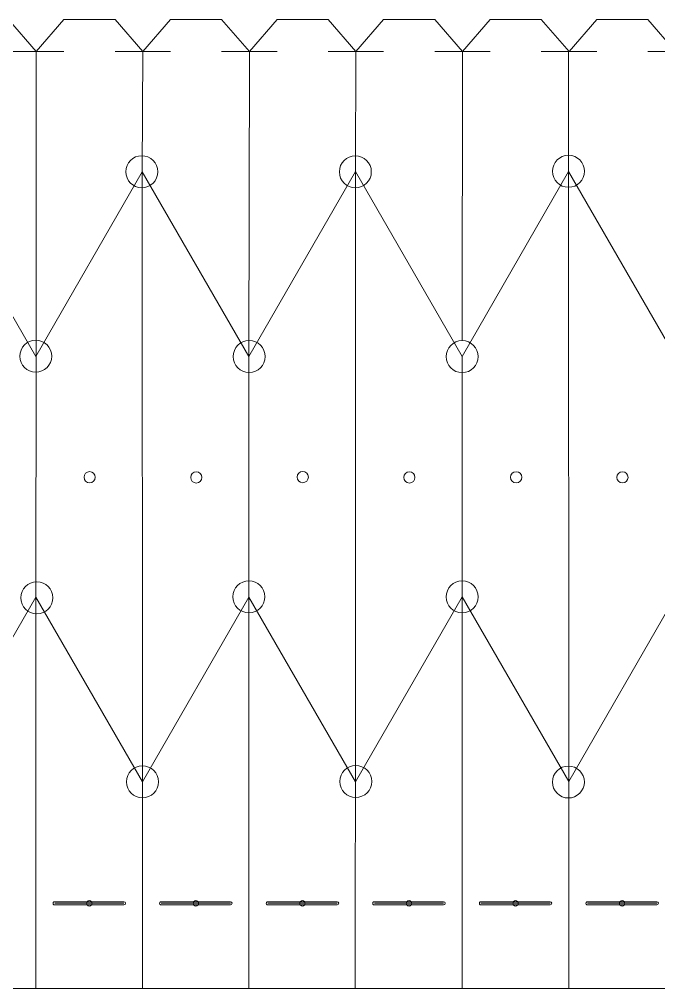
# Model space of a CAD drawing. Header units: inches. Extents: x -11.3 to 7.3, y 1.6 to 5.1.
# Drawn here: x 2.631 to 4.993, y 1.558 to 5.137 of the extents above; entities that cross this region are included whole.
import ezdxf
from ezdxf.lldxf.tags import DXFTag

# ---------------------------------------------------------------- set-up
doc = ezdxf.new("R2010")
doc.units = ezdxf.units.IN
doc.header["$MEASUREMENT"] = 0
doc.layers.add('Layer 1', color=7, linetype='Continuous')
doc.layers.add('SLD-0', color=7, linetype='Continuous')
tags = doc.linetypes.add('New Line204', pattern=[2, 1, -1]).pattern_tags.tags
tags[6:7] = [DXFTag(74, 4), DXFTag(75, 0), DXFTag(340, '0'), DXFTag(46, 1.0), DXFTag(50, 0.0), DXFTag(44, 0.0), DXFTag(45, 0.0)]
tags[4:5] = [DXFTag(74, 4), DXFTag(75, 0), DXFTag(340, '0'), DXFTag(46, 1.0), DXFTag(50, 0.0), DXFTag(44, 0.0), DXFTag(45, 0.0)]
tags = doc.linetypes.add('New Line205', pattern=[2, 1, -1]).pattern_tags.tags
tags[6:7] = [DXFTag(74, 4), DXFTag(75, 0), DXFTag(340, '0'), DXFTag(46, 1.0), DXFTag(50, 0.0), DXFTag(44, 0.0), DXFTag(45, 0.0)]
tags[4:5] = [DXFTag(74, 4), DXFTag(75, 0), DXFTag(340, '0'), DXFTag(46, 1.0), DXFTag(50, 0.0), DXFTag(44, 0.0), DXFTag(45, 0.0)]
tags = doc.linetypes.add('New Line206', pattern=[2, 1, -1]).pattern_tags.tags
tags[6:7] = [DXFTag(74, 4), DXFTag(75, 0), DXFTag(340, '0'), DXFTag(46, 1.0), DXFTag(50, 0.0), DXFTag(44, 0.0), DXFTag(45, 0.0)]
tags[4:5] = [DXFTag(74, 4), DXFTag(75, 0), DXFTag(340, '0'), DXFTag(46, 1.0), DXFTag(50, 0.0), DXFTag(44, 0.0), DXFTag(45, 0.0)]
tags = doc.linetypes.add('New Line207', pattern=[2, 1, -1]).pattern_tags.tags
tags[6:7] = [DXFTag(74, 4), DXFTag(75, 0), DXFTag(340, '0'), DXFTag(46, 1.0), DXFTag(50, 0.0), DXFTag(44, 0.0), DXFTag(45, 0.0)]
tags[4:5] = [DXFTag(74, 4), DXFTag(75, 0), DXFTag(340, '0'), DXFTag(46, 1.0), DXFTag(50, 0.0), DXFTag(44, 0.0), DXFTag(45, 0.0)]
tags = doc.linetypes.add('New Line210', pattern=[2, 1, -1]).pattern_tags.tags
tags[6:7] = [DXFTag(74, 4), DXFTag(75, 0), DXFTag(340, '0'), DXFTag(46, 1.0), DXFTag(50, 0.0), DXFTag(44, 0.0), DXFTag(45, 0.0)]
tags[4:5] = [DXFTag(74, 4), DXFTag(75, 0), DXFTag(340, '0'), DXFTag(46, 1.0), DXFTag(50, 0.0), DXFTag(44, 0.0), DXFTag(45, 0.0)]
tags = doc.linetypes.add('New Line211', pattern=[2, 1, -1]).pattern_tags.tags
tags[6:7] = [DXFTag(74, 4), DXFTag(75, 0), DXFTag(340, '0'), DXFTag(46, 1.0), DXFTag(50, 0.0), DXFTag(44, 0.0), DXFTag(45, 0.0)]
tags[4:5] = [DXFTag(74, 4), DXFTag(75, 0), DXFTag(340, '0'), DXFTag(46, 1.0), DXFTag(50, 0.0), DXFTag(44, 0.0), DXFTag(45, 0.0)]
tags = doc.linetypes.add('New Line212', pattern=[2, 1, -1]).pattern_tags.tags
tags[6:7] = [DXFTag(74, 4), DXFTag(75, 0), DXFTag(340, '0'), DXFTag(46, 1.0), DXFTag(50, 0.0), DXFTag(44, 0.0), DXFTag(45, 0.0)]
tags[4:5] = [DXFTag(74, 4), DXFTag(75, 0), DXFTag(340, '0'), DXFTag(46, 1.0), DXFTag(50, 0.0), DXFTag(44, 0.0), DXFTag(45, 0.0)]
tags = doc.linetypes.add('New Line213', pattern=[2, 1, -1]).pattern_tags.tags
tags[6:7] = [DXFTag(74, 4), DXFTag(75, 0), DXFTag(340, '0'), DXFTag(46, 1.0), DXFTag(50, 0.0), DXFTag(44, 0.0), DXFTag(45, 0.0)]
tags[4:5] = [DXFTag(74, 4), DXFTag(75, 0), DXFTag(340, '0'), DXFTag(46, 1.0), DXFTag(50, 0.0), DXFTag(44, 0.0), DXFTag(45, 0.0)]
tags = doc.linetypes.add('New Line215', pattern=[2, 1, -1]).pattern_tags.tags
tags[6:7] = [DXFTag(74, 4), DXFTag(75, 0), DXFTag(340, '0'), DXFTag(46, 1.0), DXFTag(50, 0.0), DXFTag(44, 0.0), DXFTag(45, 0.0)]
tags[4:5] = [DXFTag(74, 4), DXFTag(75, 0), DXFTag(340, '0'), DXFTag(46, 1.0), DXFTag(50, 0.0), DXFTag(44, 0.0), DXFTag(45, 0.0)]
tags = doc.linetypes.add('New Line218', pattern=[0.8, 0.5, -0.1, 0.1, -0.1]).pattern_tags.tags
tags[10:11] = [DXFTag(74, 4), DXFTag(75, 0), DXFTag(340, '0'), DXFTag(46, 1.0), DXFTag(50, 0.0), DXFTag(44, 0.0), DXFTag(45, 0.0)]
tags[8:9] = [DXFTag(74, 4), DXFTag(75, 0), DXFTag(340, '0'), DXFTag(46, 1.0), DXFTag(50, 0.0), DXFTag(44, 0.0), DXFTag(45, 0.0)]
tags[6:7] = [DXFTag(74, 4), DXFTag(75, 0), DXFTag(340, '0'), DXFTag(46, 1.0), DXFTag(50, 0.0), DXFTag(44, 0.0), DXFTag(45, 0.0)]
tags[4:5] = [DXFTag(74, 4), DXFTag(75, 0), DXFTag(340, '0'), DXFTag(46, 1.0), DXFTag(50, 0.0), DXFTag(44, 0.0), DXFTag(45, 0.0)]
tags = doc.linetypes.add('New Line219', pattern=[0.8, 0.5, -0.1, 0.1, -0.1]).pattern_tags.tags
tags[10:11] = [DXFTag(74, 4), DXFTag(75, 0), DXFTag(340, '0'), DXFTag(46, 1.0), DXFTag(50, 0.0), DXFTag(44, 0.0), DXFTag(45, 0.0)]
tags[8:9] = [DXFTag(74, 4), DXFTag(75, 0), DXFTag(340, '0'), DXFTag(46, 1.0), DXFTag(50, 0.0), DXFTag(44, 0.0), DXFTag(45, 0.0)]
tags[6:7] = [DXFTag(74, 4), DXFTag(75, 0), DXFTag(340, '0'), DXFTag(46, 1.0), DXFTag(50, 0.0), DXFTag(44, 0.0), DXFTag(45, 0.0)]
tags[4:5] = [DXFTag(74, 4), DXFTag(75, 0), DXFTag(340, '0'), DXFTag(46, 1.0), DXFTag(50, 0.0), DXFTag(44, 0.0), DXFTag(45, 0.0)]
tags = doc.linetypes.add('New Line220', pattern=[0.8, 0.5, -0.1, 0.1, -0.1]).pattern_tags.tags
tags[10:11] = [DXFTag(74, 4), DXFTag(75, 0), DXFTag(340, '0'), DXFTag(46, 1.0), DXFTag(50, 0.0), DXFTag(44, 0.0), DXFTag(45, 0.0)]
tags[8:9] = [DXFTag(74, 4), DXFTag(75, 0), DXFTag(340, '0'), DXFTag(46, 1.0), DXFTag(50, 0.0), DXFTag(44, 0.0), DXFTag(45, 0.0)]
tags[6:7] = [DXFTag(74, 4), DXFTag(75, 0), DXFTag(340, '0'), DXFTag(46, 1.0), DXFTag(50, 0.0), DXFTag(44, 0.0), DXFTag(45, 0.0)]
tags[4:5] = [DXFTag(74, 4), DXFTag(75, 0), DXFTag(340, '0'), DXFTag(46, 1.0), DXFTag(50, 0.0), DXFTag(44, 0.0), DXFTag(45, 0.0)]
tags = doc.linetypes.add('New Line222', pattern=[0.8, 0.5, -0.1, 0.1, -0.1]).pattern_tags.tags
tags[10:11] = [DXFTag(74, 4), DXFTag(75, 0), DXFTag(340, '0'), DXFTag(46, 1.0), DXFTag(50, 0.0), DXFTag(44, 0.0), DXFTag(45, 0.0)]
tags[8:9] = [DXFTag(74, 4), DXFTag(75, 0), DXFTag(340, '0'), DXFTag(46, 1.0), DXFTag(50, 0.0), DXFTag(44, 0.0), DXFTag(45, 0.0)]
tags[6:7] = [DXFTag(74, 4), DXFTag(75, 0), DXFTag(340, '0'), DXFTag(46, 1.0), DXFTag(50, 0.0), DXFTag(44, 0.0), DXFTag(45, 0.0)]
tags[4:5] = [DXFTag(74, 4), DXFTag(75, 0), DXFTag(340, '0'), DXFTag(46, 1.0), DXFTag(50, 0.0), DXFTag(44, 0.0), DXFTag(45, 0.0)]
tags = doc.linetypes.add('New Line223', pattern=[0.8, 0.5, -0.1, 0.1, -0.1]).pattern_tags.tags
tags[10:11] = [DXFTag(74, 4), DXFTag(75, 0), DXFTag(340, '0'), DXFTag(46, 1.0), DXFTag(50, 0.0), DXFTag(44, 0.0), DXFTag(45, 0.0)]
tags[8:9] = [DXFTag(74, 4), DXFTag(75, 0), DXFTag(340, '0'), DXFTag(46, 1.0), DXFTag(50, 0.0), DXFTag(44, 0.0), DXFTag(45, 0.0)]
tags[6:7] = [DXFTag(74, 4), DXFTag(75, 0), DXFTag(340, '0'), DXFTag(46, 1.0), DXFTag(50, 0.0), DXFTag(44, 0.0), DXFTag(45, 0.0)]
tags[4:5] = [DXFTag(74, 4), DXFTag(75, 0), DXFTag(340, '0'), DXFTag(46, 1.0), DXFTag(50, 0.0), DXFTag(44, 0.0), DXFTag(45, 0.0)]
tags = doc.linetypes.add('New Line225', pattern=[0.8, 0.5, -0.1, 0.1, -0.1]).pattern_tags.tags
tags[10:11] = [DXFTag(74, 4), DXFTag(75, 0), DXFTag(340, '0'), DXFTag(46, 1.0), DXFTag(50, 0.0), DXFTag(44, 0.0), DXFTag(45, 0.0)]
tags[8:9] = [DXFTag(74, 4), DXFTag(75, 0), DXFTag(340, '0'), DXFTag(46, 1.0), DXFTag(50, 0.0), DXFTag(44, 0.0), DXFTag(45, 0.0)]
tags[6:7] = [DXFTag(74, 4), DXFTag(75, 0), DXFTag(340, '0'), DXFTag(46, 1.0), DXFTag(50, 0.0), DXFTag(44, 0.0), DXFTag(45, 0.0)]
tags[4:5] = [DXFTag(74, 4), DXFTag(75, 0), DXFTag(340, '0'), DXFTag(46, 1.0), DXFTag(50, 0.0), DXFTag(44, 0.0), DXFTag(45, 0.0)]
tags = doc.linetypes.add('New Line233', pattern=[2, 1, -1]).pattern_tags.tags
tags[6:7] = [DXFTag(74, 4), DXFTag(75, 0), DXFTag(340, '0'), DXFTag(46, 1.0), DXFTag(50, 0.0), DXFTag(44, 0.0), DXFTag(45, 0.0)]
tags[4:5] = [DXFTag(74, 4), DXFTag(75, 0), DXFTag(340, '0'), DXFTag(46, 1.0), DXFTag(50, 0.0), DXFTag(44, 0.0), DXFTag(45, 0.0)]
tags = doc.linetypes.add('New Line237', pattern=[2, 1, -1]).pattern_tags.tags
tags[6:7] = [DXFTag(74, 4), DXFTag(75, 0), DXFTag(340, '0'), DXFTag(46, 1.0), DXFTag(50, 0.0), DXFTag(44, 0.0), DXFTag(45, 0.0)]
tags[4:5] = [DXFTag(74, 4), DXFTag(75, 0), DXFTag(340, '0'), DXFTag(46, 1.0), DXFTag(50, 0.0), DXFTag(44, 0.0), DXFTag(45, 0.0)]
tags = doc.linetypes.add('New Line239', pattern=[2, 1, -1]).pattern_tags.tags
tags[6:7] = [DXFTag(74, 4), DXFTag(75, 0), DXFTag(340, '0'), DXFTag(46, 1.0), DXFTag(50, 0.0), DXFTag(44, 0.0), DXFTag(45, 0.0)]
tags[4:5] = [DXFTag(74, 4), DXFTag(75, 0), DXFTag(340, '0'), DXFTag(46, 1.0), DXFTag(50, 0.0), DXFTag(44, 0.0), DXFTag(45, 0.0)]
tags = doc.linetypes.add('New Line240', pattern=[2, 1, -1]).pattern_tags.tags
tags[6:7] = [DXFTag(74, 4), DXFTag(75, 0), DXFTag(340, '0'), DXFTag(46, 1.0), DXFTag(50, 0.0), DXFTag(44, 0.0), DXFTag(45, 0.0)]
tags[4:5] = [DXFTag(74, 4), DXFTag(75, 0), DXFTag(340, '0'), DXFTag(46, 1.0), DXFTag(50, 0.0), DXFTag(44, 0.0), DXFTag(45, 0.0)]
tags = doc.linetypes.add('New Line241', pattern=[2, 1, -1]).pattern_tags.tags
tags[6:7] = [DXFTag(74, 4), DXFTag(75, 0), DXFTag(340, '0'), DXFTag(46, 1.0), DXFTag(50, 0.0), DXFTag(44, 0.0), DXFTag(45, 0.0)]
tags[4:5] = [DXFTag(74, 4), DXFTag(75, 0), DXFTag(340, '0'), DXFTag(46, 1.0), DXFTag(50, 0.0), DXFTag(44, 0.0), DXFTag(45, 0.0)]
tags = doc.linetypes.add('New Line242', pattern=[2, 1, -1]).pattern_tags.tags
tags[6:7] = [DXFTag(74, 4), DXFTag(75, 0), DXFTag(340, '0'), DXFTag(46, 1.0), DXFTag(50, 0.0), DXFTag(44, 0.0), DXFTag(45, 0.0)]
tags[4:5] = [DXFTag(74, 4), DXFTag(75, 0), DXFTag(340, '0'), DXFTag(46, 1.0), DXFTag(50, 0.0), DXFTag(44, 0.0), DXFTag(45, 0.0)]
tags = doc.linetypes.add('New Line243', pattern=[2, 1, -1]).pattern_tags.tags
tags[6:7] = [DXFTag(74, 4), DXFTag(75, 0), DXFTag(340, '0'), DXFTag(46, 1.0), DXFTag(50, 0.0), DXFTag(44, 0.0), DXFTag(45, 0.0)]
tags[4:5] = [DXFTag(74, 4), DXFTag(75, 0), DXFTag(340, '0'), DXFTag(46, 1.0), DXFTag(50, 0.0), DXFTag(44, 0.0), DXFTag(45, 0.0)]
tags = doc.linetypes.add('New Line244', pattern=[2, 1, -1]).pattern_tags.tags
tags[6:7] = [DXFTag(74, 4), DXFTag(75, 0), DXFTag(340, '0'), DXFTag(46, 1.0), DXFTag(50, 0.0), DXFTag(44, 0.0), DXFTag(45, 0.0)]
tags[4:5] = [DXFTag(74, 4), DXFTag(75, 0), DXFTag(340, '0'), DXFTag(46, 1.0), DXFTag(50, 0.0), DXFTag(44, 0.0), DXFTag(45, 0.0)]
tags = doc.linetypes.add('New Line247', pattern=[2, 1, -1]).pattern_tags.tags
tags[6:7] = [DXFTag(74, 4), DXFTag(75, 0), DXFTag(340, '0'), DXFTag(46, 1.0), DXFTag(50, 0.0), DXFTag(44, 0.0), DXFTag(45, 0.0)]
tags[4:5] = [DXFTag(74, 4), DXFTag(75, 0), DXFTag(340, '0'), DXFTag(46, 1.0), DXFTag(50, 0.0), DXFTag(44, 0.0), DXFTag(45, 0.0)]
tags = doc.linetypes.add('New Line253', pattern=[2, 1, -1]).pattern_tags.tags
tags[6:7] = [DXFTag(74, 4), DXFTag(75, 0), DXFTag(340, '0'), DXFTag(46, 1.0), DXFTag(50, 0.0), DXFTag(44, 0.0), DXFTag(45, 0.0)]
tags[4:5] = [DXFTag(74, 4), DXFTag(75, 0), DXFTag(340, '0'), DXFTag(46, 1.0), DXFTag(50, 0.0), DXFTag(44, 0.0), DXFTag(45, 0.0)]
tags = doc.linetypes.add('New Line254', pattern=[2, 1, -1]).pattern_tags.tags
tags[6:7] = [DXFTag(74, 4), DXFTag(75, 0), DXFTag(340, '0'), DXFTag(46, 1.0), DXFTag(50, 0.0), DXFTag(44, 0.0), DXFTag(45, 0.0)]
tags[4:5] = [DXFTag(74, 4), DXFTag(75, 0), DXFTag(340, '0'), DXFTag(46, 1.0), DXFTag(50, 0.0), DXFTag(44, 0.0), DXFTag(45, 0.0)]
tags = doc.linetypes.add('New Line255', pattern=[2, 1, -1]).pattern_tags.tags
tags[6:7] = [DXFTag(74, 4), DXFTag(75, 0), DXFTag(340, '0'), DXFTag(46, 1.0), DXFTag(50, 0.0), DXFTag(44, 0.0), DXFTag(45, 0.0)]
tags[4:5] = [DXFTag(74, 4), DXFTag(75, 0), DXFTag(340, '0'), DXFTag(46, 1.0), DXFTag(50, 0.0), DXFTag(44, 0.0), DXFTag(45, 0.0)]
tags = doc.linetypes.add('New Line256', pattern=[2, 1, -1]).pattern_tags.tags
tags[6:7] = [DXFTag(74, 4), DXFTag(75, 0), DXFTag(340, '0'), DXFTag(46, 1.0), DXFTag(50, 0.0), DXFTag(44, 0.0), DXFTag(45, 0.0)]
tags[4:5] = [DXFTag(74, 4), DXFTag(75, 0), DXFTag(340, '0'), DXFTag(46, 1.0), DXFTag(50, 0.0), DXFTag(44, 0.0), DXFTag(45, 0.0)]
tags = doc.linetypes.add('New Line257', pattern=[2, 1, -1]).pattern_tags.tags
tags[6:7] = [DXFTag(74, 4), DXFTag(75, 0), DXFTag(340, '0'), DXFTag(46, 1.0), DXFTag(50, 0.0), DXFTag(44, 0.0), DXFTag(45, 0.0)]
tags[4:5] = [DXFTag(74, 4), DXFTag(75, 0), DXFTag(340, '0'), DXFTag(46, 1.0), DXFTag(50, 0.0), DXFTag(44, 0.0), DXFTag(45, 0.0)]
tags = doc.linetypes.add('New Line258', pattern=[2, 1, -1]).pattern_tags.tags
tags[6:7] = [DXFTag(74, 4), DXFTag(75, 0), DXFTag(340, '0'), DXFTag(46, 1.0), DXFTag(50, 0.0), DXFTag(44, 0.0), DXFTag(45, 0.0)]
tags[4:5] = [DXFTag(74, 4), DXFTag(75, 0), DXFTag(340, '0'), DXFTag(46, 1.0), DXFTag(50, 0.0), DXFTag(44, 0.0), DXFTag(45, 0.0)]
tags = doc.linetypes.add('New Line264', pattern=[2, 1, -1]).pattern_tags.tags
tags[6:7] = [DXFTag(74, 4), DXFTag(75, 0), DXFTag(340, '0'), DXFTag(46, 1.0), DXFTag(50, 0.0), DXFTag(44, 0.0), DXFTag(45, 0.0)]
tags[4:5] = [DXFTag(74, 4), DXFTag(75, 0), DXFTag(340, '0'), DXFTag(46, 1.0), DXFTag(50, 0.0), DXFTag(44, 0.0), DXFTag(45, 0.0)]
tags = doc.linetypes.add('New Line265', pattern=[2, 1, -1]).pattern_tags.tags
tags[6:7] = [DXFTag(74, 4), DXFTag(75, 0), DXFTag(340, '0'), DXFTag(46, 1.0), DXFTag(50, 0.0), DXFTag(44, 0.0), DXFTag(45, 0.0)]
tags[4:5] = [DXFTag(74, 4), DXFTag(75, 0), DXFTag(340, '0'), DXFTag(46, 1.0), DXFTag(50, 0.0), DXFTag(44, 0.0), DXFTag(45, 0.0)]
tags = doc.linetypes.add('New Line266', pattern=[2, 1, -1]).pattern_tags.tags
tags[6:7] = [DXFTag(74, 4), DXFTag(75, 0), DXFTag(340, '0'), DXFTag(46, 1.0), DXFTag(50, 0.0), DXFTag(44, 0.0), DXFTag(45, 0.0)]
tags[4:5] = [DXFTag(74, 4), DXFTag(75, 0), DXFTag(340, '0'), DXFTag(46, 1.0), DXFTag(50, 0.0), DXFTag(44, 0.0), DXFTag(45, 0.0)]
tags = doc.linetypes.add('New Line267', pattern=[2, 1, -1]).pattern_tags.tags
tags[6:7] = [DXFTag(74, 4), DXFTag(75, 0), DXFTag(340, '0'), DXFTag(46, 1.0), DXFTag(50, 0.0), DXFTag(44, 0.0), DXFTag(45, 0.0)]
tags[4:5] = [DXFTag(74, 4), DXFTag(75, 0), DXFTag(340, '0'), DXFTag(46, 1.0), DXFTag(50, 0.0), DXFTag(44, 0.0), DXFTag(45, 0.0)]
tags = doc.linetypes.add('New Line268', pattern=[2, 1, -1]).pattern_tags.tags
tags[6:7] = [DXFTag(74, 4), DXFTag(75, 0), DXFTag(340, '0'), DXFTag(46, 1.0), DXFTag(50, 0.0), DXFTag(44, 0.0), DXFTag(45, 0.0)]
tags[4:5] = [DXFTag(74, 4), DXFTag(75, 0), DXFTag(340, '0'), DXFTag(46, 1.0), DXFTag(50, 0.0), DXFTag(44, 0.0), DXFTag(45, 0.0)]
tags = doc.linetypes.add('New Line269', pattern=[2, 1, -1]).pattern_tags.tags
tags[6:7] = [DXFTag(74, 4), DXFTag(75, 0), DXFTag(340, '0'), DXFTag(46, 1.0), DXFTag(50, 0.0), DXFTag(44, 0.0), DXFTag(45, 0.0)]
tags[4:5] = [DXFTag(74, 4), DXFTag(75, 0), DXFTag(340, '0'), DXFTag(46, 1.0), DXFTag(50, 0.0), DXFTag(44, 0.0), DXFTag(45, 0.0)]
tags = doc.linetypes.add('New Line270', pattern=[2, 1, -1]).pattern_tags.tags
tags[6:7] = [DXFTag(74, 4), DXFTag(75, 0), DXFTag(340, '0'), DXFTag(46, 1.0), DXFTag(50, 0.0), DXFTag(44, 0.0), DXFTag(45, 0.0)]
tags[4:5] = [DXFTag(74, 4), DXFTag(75, 0), DXFTag(340, '0'), DXFTag(46, 1.0), DXFTag(50, 0.0), DXFTag(44, 0.0), DXFTag(45, 0.0)]
tags = doc.linetypes.add('New Line271', pattern=[2, 1, -1]).pattern_tags.tags
tags[6:7] = [DXFTag(74, 4), DXFTag(75, 0), DXFTag(340, '0'), DXFTag(46, 1.0), DXFTag(50, 0.0), DXFTag(44, 0.0), DXFTag(45, 0.0)]
tags[4:5] = [DXFTag(74, 4), DXFTag(75, 0), DXFTag(340, '0'), DXFTag(46, 1.0), DXFTag(50, 0.0), DXFTag(44, 0.0), DXFTag(45, 0.0)]
tags = doc.linetypes.add('New Line272', pattern=[2, 1, -1]).pattern_tags.tags
tags[6:7] = [DXFTag(74, 4), DXFTag(75, 0), DXFTag(340, '0'), DXFTag(46, 1.0), DXFTag(50, 0.0), DXFTag(44, 0.0), DXFTag(45, 0.0)]
tags[4:5] = [DXFTag(74, 4), DXFTag(75, 0), DXFTag(340, '0'), DXFTag(46, 1.0), DXFTag(50, 0.0), DXFTag(44, 0.0), DXFTag(45, 0.0)]
tags = doc.linetypes.add('New Line274', pattern=[2, 1, -1]).pattern_tags.tags
tags[6:7] = [DXFTag(74, 4), DXFTag(75, 0), DXFTag(340, '0'), DXFTag(46, 1.0), DXFTag(50, 0.0), DXFTag(44, 0.0), DXFTag(45, 0.0)]
tags[4:5] = [DXFTag(74, 4), DXFTag(75, 0), DXFTag(340, '0'), DXFTag(46, 1.0), DXFTag(50, 0.0), DXFTag(44, 0.0), DXFTag(45, 0.0)]
tags = doc.linetypes.add('New Line76', pattern=[2, 1, -1]).pattern_tags.tags
tags[6:7] = [DXFTag(74, 4), DXFTag(75, 0), DXFTag(340, '0'), DXFTag(46, 1.0), DXFTag(50, 0.0), DXFTag(44, 0.0), DXFTag(45, 0.0)]
tags[4:5] = [DXFTag(74, 4), DXFTag(75, 0), DXFTag(340, '0'), DXFTag(46, 1.0), DXFTag(50, 0.0), DXFTag(44, 0.0), DXFTag(45, 0.0)]
tags = doc.linetypes.add('New Line9', pattern=[2, 1, -1]).pattern_tags.tags
tags[6:7] = [DXFTag(74, 4), DXFTag(75, 0), DXFTag(340, '0'), DXFTag(46, 1.0), DXFTag(50, 0.0), DXFTag(44, 0.0), DXFTag(45, 0.0)]
tags[4:5] = [DXFTag(74, 4), DXFTag(75, 0), DXFTag(340, '0'), DXFTag(46, 1.0), DXFTag(50, 0.0), DXFTag(44, 0.0), DXFTag(45, 0.0)]

msp = doc.modelspace()

# ---------------------------------------------------------------- linework, layer by layer
at = {"layer": 'Layer 1', "color": 5, "linetype": 'New Line9', "lineweight": 9}
msp.add_open_spline([(4.2673, 3.9506), (4.2673, 3.9506), (4.2683, 5.0188), (4.2683, 5.0188)], degree=3, dxfattribs=at)
at = {"layer": 'SLD-0', "color": 179, "lineweight": 9}
for points in [[(2.5911, 5.1369), (2.5911, 5.1369), (2.6935, 5.0188), (2.6935, 5.0188)], [(2.7958, 5.1369), (2.7958, 5.1369), (2.6935, 5.0188), (2.6935, 5.0188)], [(2.7958, 5.1369), (2.7958, 5.1369), (2.9848, 5.1369), (2.9848, 5.1369)], [(2.9848, 5.1369), (2.9848, 5.1369), (3.0872, 5.0188), (3.0872, 5.0188)], [(3.1895, 5.1369), (3.1895, 5.1369), (3.0872, 5.0188), (3.0872, 5.0188)], [(3.1895, 5.1369), (3.1895, 5.1369), (3.3785, 5.1369), (3.3785, 5.1369)], [(3.3785, 5.1369), (3.3785, 5.1369), (3.4809, 5.0188), (3.4809, 5.0188)], [(3.5832, 5.1369), (3.5832, 5.1369), (3.4809, 5.0188), (3.4809, 5.0188)], [(3.5832, 5.1369), (3.5832, 5.1369), (3.7722, 5.1369), (3.7722, 5.1369)], [(3.7722, 5.1369), (3.7722, 5.1369), (3.8746, 5.0188), (3.8746, 5.0188)], [(3.9769, 5.1369), (3.9769, 5.1369), (3.8746, 5.0188), (3.8746, 5.0188)], [(3.9769, 5.1369), (3.9769, 5.1369), (4.1659, 5.1369), (4.1659, 5.1369)], [(4.1659, 5.1369), (4.1659, 5.1369), (4.2683, 5.0188), (4.2683, 5.0188)], [(4.3706, 5.1369), (4.3706, 5.1369), (4.2683, 5.0188), (4.2683, 5.0188)], [(4.3706, 5.1369), (4.3706, 5.1369), (4.5596, 5.1369), (4.5596, 5.1369)], [(4.5596, 5.1369), (4.5596, 5.1369), (4.662, 5.0188), (4.662, 5.0188)], [(4.7643, 5.1369), (4.7643, 5.1369), (4.662, 5.0188), (4.662, 5.0188)], [(4.7643, 5.1369), (4.7643, 5.1369), (4.9533, 5.1369), (4.9533, 5.1369)], [(4.9533, 5.1369), (4.9533, 5.1369), (5.0557, 5.0188), (5.0557, 5.0188)], [(2.5911, 5.0188), (2.5911, 5.0188), (2.6935, 5.0188), (2.6935, 5.0188)], [(2.6935, 5.0188), (2.6935, 5.0188), (2.7958, 5.0188), (2.7958, 5.0188)], [(2.9848, 5.0188), (2.9848, 5.0188), (3.0872, 5.0188), (3.0872, 5.0188)], [(3.0872, 5.0188), (3.0872, 5.0188), (3.1895, 5.0188), (3.1895, 5.0188)], [(3.3785, 5.0188), (3.3785, 5.0188), (3.4809, 5.0188), (3.4809, 5.0188)], [(3.4809, 5.0188), (3.4809, 5.0188), (3.5832, 5.0188), (3.5832, 5.0188)], [(3.7722, 5.0188), (3.7722, 5.0188), (3.8746, 5.0188), (3.8746, 5.0188)], [(3.8746, 5.0188), (3.8746, 5.0188), (3.9769, 5.0188), (3.9769, 5.0188)], [(4.1659, 5.0188), (4.1659, 5.0188), (4.2683, 5.0188), (4.2683, 5.0188)], [(4.2683, 5.0188), (4.2683, 5.0188), (4.3706, 5.0188), (4.3706, 5.0188)], [(4.5596, 5.0188), (4.5596, 5.0188), (4.662, 5.0188), (4.662, 5.0188)], [(4.662, 5.0188), (4.662, 5.0188), (4.7643, 5.0188), (4.7643, 5.0188)], [(4.9533, 5.0188), (4.9533, 5.0188), (5.0557, 5.0188), (5.0557, 5.0188)], [(3.0177, 1.879), (3.0177, 1.879), (2.7618, 1.879), (2.7618, 1.879)], [(3.0177, 1.8672), (3.0177, 1.8672), (2.7618, 1.8672), (2.7618, 1.8672)], [(3.4113, 1.8789), (3.4113, 1.8789), (3.1554, 1.8789), (3.1554, 1.8789)], [(3.4113, 1.8671), (3.4113, 1.8671), (3.1554, 1.8671), (3.1554, 1.8671)], [(3.8051, 1.879), (3.8051, 1.879), (3.5492, 1.879), (3.5492, 1.879)], [(3.8051, 1.8672), (3.8051, 1.8672), (3.5492, 1.8672), (3.5492, 1.8672)], [(4.1988, 1.879), (4.1988, 1.879), (3.9429, 1.879), (3.9429, 1.879)], [(4.1988, 1.8672), (4.1988, 1.8672), (3.9429, 1.8672), (3.9429, 1.8672)], [(4.5925, 1.879), (4.5925, 1.879), (4.3366, 1.879), (4.3366, 1.879)], [(4.5925, 1.8672), (4.5925, 1.8672), (4.3366, 1.8672), (4.3366, 1.8672)], [(4.9862, 1.879), (4.9862, 1.879), (4.7303, 1.879), (4.7303, 1.879)], [(4.9862, 1.8672), (4.9862, 1.8672), (4.7303, 1.8672), (4.7303, 1.8672)]]:
    msp.add_open_spline(points, degree=3, dxfattribs=at)
at = {"layer": 'SLD-0', "color": 5, "linetype": 'New Line233', "lineweight": 9}
msp.add_open_spline([(2.6918, 1.873), (2.6918, 1.873), (2.6935, 5.0188), (2.6935, 5.0188)], degree=3, dxfattribs=at)
at = {"layer": 'SLD-0', "color": 5, "linetype": 'New Line207', "lineweight": 9}
msp.add_open_spline([(3.0855, 4.5745), (3.0855, 4.5745), (3.0872, 5.0188), (3.0872, 5.0188)], degree=3, dxfattribs=at)
at = {"layer": 'SLD-0', "color": 5, "linetype": 'New Line204', "lineweight": 9}
msp.add_open_spline([(3.4792, 3.8926), (3.4792, 3.8926), (3.4809, 5.0188), (3.4809, 5.0188)], degree=3, dxfattribs=at)
at = {"layer": 'SLD-0', "color": 5, "linetype": 'New Line268', "lineweight": 9}
msp.add_open_spline([(3.8732, 4.5729), (3.8732, 4.5729), (3.8746, 5.0188), (3.8746, 5.0188)], degree=3, dxfattribs=at)
at = {"layer": 'SLD-0', "color": 5, "linetype": 'New Line274', "lineweight": 9}
msp.add_open_spline([(4.6606, 4.5729), (4.6606, 4.5729), (4.6606, 5.0188), (4.6606, 5.0188)], degree=3, dxfattribs=at)
at = {"layer": 'SLD-0', "lineweight": 9}
for points in [[(3.1424, 4.5743), (3.1424, 4.6069), (3.116, 4.6334), (3.0834, 4.6334), (3.0834, 4.6334), (3.0507, 4.6334), (3.0243, 4.6069), (3.0243, 4.5743), (3.0243, 4.5743), (3.0243, 4.5417), (3.0507, 4.5153), (3.0834, 4.5153), (3.0834, 4.5153), (3.116, 4.5153), (3.1424, 4.5417), (3.1424, 4.5743)], [(3.9316, 4.5739), (3.9316, 4.6065), (3.9052, 4.633), (3.8726, 4.633), (3.8726, 4.633), (3.8399, 4.633), (3.8135, 4.6065), (3.8135, 4.5739), (3.8135, 4.5739), (3.8135, 4.5413), (3.8399, 4.5149), (3.8726, 4.5149), (3.8726, 4.5149), (3.9052, 4.5149), (3.9316, 4.5413), (3.9316, 4.5739)], [(4.7192, 4.5759), (4.7192, 4.6086), (4.6927, 4.635), (4.6601, 4.635), (4.6601, 4.635), (4.6275, 4.635), (4.601, 4.6086), (4.601, 4.5759), (4.601, 4.5759), (4.601, 4.5433), (4.6275, 4.5169), (4.6601, 4.5169), (4.6601, 4.5169), (4.6927, 4.5169), (4.7192, 4.5433), (4.7192, 4.5759)], [(2.7507, 3.893), (2.7507, 3.9256), (2.7242, 3.9521), (2.6916, 3.9521), (2.6916, 3.9521), (2.659, 3.9521), (2.6326, 3.9256), (2.6326, 3.893), (2.6326, 3.893), (2.6326, 3.8604), (2.659, 3.834), (2.6916, 3.834), (2.6916, 3.834), (2.7242, 3.834), (2.7507, 3.8604), (2.7507, 3.893)], [(3.5393, 3.8917), (3.5393, 3.9244), (3.5129, 3.9508), (3.4803, 3.9508), (3.4803, 3.9508), (3.4477, 3.9508), (3.4212, 3.9244), (3.4212, 3.8917), (3.4212, 3.8917), (3.4212, 3.8591), (3.4477, 3.8327), (3.4803, 3.8327), (3.4803, 3.8327), (3.5129, 3.8327), (3.5393, 3.8591), (3.5393, 3.8917)], [(4.3264, 3.8916), (4.3264, 3.9242), (4.2999, 3.9506), (4.2673, 3.9506), (4.2673, 3.9506), (4.2347, 3.9506), (4.2083, 3.9242), (4.2083, 3.8916), (4.2083, 3.8916), (4.2083, 3.8589), (4.2347, 3.8325), (4.2673, 3.8325), (4.2673, 3.8325), (4.2999, 3.8325), (4.3264, 3.8589), (4.3264, 3.8916)], [(2.9116, 3.4464), (2.9116, 3.4578), (2.9023, 3.4671), (2.8908, 3.4671), (2.8908, 3.4671), (2.8793, 3.4671), (2.87, 3.4578), (2.87, 3.4464), (2.87, 3.4464), (2.87, 3.4349), (2.8793, 3.4256), (2.8908, 3.4256), (2.8908, 3.4256), (2.9023, 3.4256), (2.9116, 3.4349), (2.9116, 3.4464)], [(3.3057, 3.4457), (3.3057, 3.4572), (3.2964, 3.4665), (3.2849, 3.4665), (3.2849, 3.4665), (3.2734, 3.4665), (3.2641, 3.4572), (3.2641, 3.4457), (3.2641, 3.4457), (3.2641, 3.4342), (3.2734, 3.4249), (3.2849, 3.4249), (3.2849, 3.4249), (3.2964, 3.4249), (3.3057, 3.4342), (3.3057, 3.4457)], [(3.6991, 3.4466), (3.6991, 3.4581), (3.6898, 3.4674), (3.6783, 3.4674), (3.6783, 3.4674), (3.6669, 3.4674), (3.6576, 3.4581), (3.6576, 3.4466), (3.6576, 3.4466), (3.6576, 3.4352), (3.6669, 3.4259), (3.6783, 3.4259), (3.6783, 3.4259), (3.6898, 3.4259), (3.6991, 3.4352), (3.6991, 3.4466)], [(4.0929, 3.4455), (4.0929, 3.457), (4.0836, 3.4663), (4.0721, 3.4663), (4.0721, 3.4663), (4.0606, 3.4663), (4.0513, 3.457), (4.0513, 3.4455), (4.0513, 3.4455), (4.0513, 3.434), (4.0606, 3.4247), (4.0721, 3.4247), (4.0721, 3.4247), (4.0836, 3.4247), (4.0929, 3.434), (4.0929, 3.4455)], [(4.4875, 3.446), (4.4875, 3.4575), (4.4782, 3.4668), (4.4667, 3.4668), (4.4667, 3.4668), (4.4552, 3.4668), (4.4459, 3.4575), (4.4459, 3.446), (4.4459, 3.446), (4.4459, 3.4346), (4.4552, 3.4253), (4.4667, 3.4253), (4.4667, 3.4253), (4.4782, 3.4253), (4.4875, 3.4346), (4.4875, 3.446)], [(4.8803, 3.4459), (4.8803, 3.4574), (4.871, 3.4667), (4.8595, 3.4667), (4.8595, 3.4667), (4.8481, 3.4667), (4.8388, 3.4574), (4.8388, 3.4459), (4.8388, 3.4459), (4.8388, 3.4344), (4.8481, 3.4251), (4.8595, 3.4251), (4.8595, 3.4251), (4.871, 3.4251), (4.8803, 3.4344), (4.8803, 3.4459)], [(2.7546, 3.0012), (2.7546, 3.0338), (2.7282, 3.0602), (2.6956, 3.0602), (2.6956, 3.0602), (2.6629, 3.0602), (2.6365, 3.0338), (2.6365, 3.0012), (2.6365, 3.0012), (2.6365, 2.9686), (2.6629, 2.9421), (2.6956, 2.9421), (2.6956, 2.9421), (2.7282, 2.9421), (2.7546, 2.9686), (2.7546, 3.0012)], [(3.5383, 3.0049), (3.5383, 3.0375), (3.5119, 3.0639), (3.4793, 3.0639), (3.4793, 3.0639), (3.4467, 3.0639), (3.4202, 3.0375), (3.4202, 3.0049), (3.4202, 3.0049), (3.4202, 2.9723), (3.4467, 2.9458), (3.4793, 2.9458), (3.4793, 2.9458), (3.5119, 2.9458), (3.5383, 2.9723), (3.5383, 3.0049)], [(4.3261, 3.0044), (4.3261, 3.037), (4.2997, 3.0634), (4.2671, 3.0634), (4.2671, 3.0634), (4.2344, 3.0634), (4.208, 3.037), (4.208, 3.0044), (4.208, 3.0044), (4.208, 2.9717), (4.2344, 2.9453), (4.2671, 2.9453), (4.2671, 2.9453), (4.2997, 2.9453), (4.3261, 2.9717), (4.3261, 3.0044)], [(3.1449, 2.3217), (3.1449, 2.3543), (3.1185, 2.3807), (3.0859, 2.3807), (3.0859, 2.3807), (3.0532, 2.3807), (3.0268, 2.3543), (3.0268, 2.3217), (3.0268, 2.3217), (3.0268, 2.2891), (3.0532, 2.2626), (3.0859, 2.2626), (3.0859, 2.2626), (3.1185, 2.2626), (3.1449, 2.2891), (3.1449, 2.3217)], [(3.9331, 2.3227), (3.9331, 2.3553), (3.9067, 2.3817), (3.8741, 2.3817), (3.8741, 2.3817), (3.8415, 2.3817), (3.815, 2.3553), (3.815, 2.3227), (3.815, 2.3227), (3.815, 2.29), (3.8415, 2.2636), (3.8741, 2.2636), (3.8741, 2.2636), (3.9067, 2.2636), (3.9331, 2.29), (3.9331, 2.3227)], [(4.7187, 2.3209), (4.7187, 2.3536), (4.6923, 2.38), (4.6597, 2.38), (4.6597, 2.38), (4.627, 2.38), (4.6006, 2.3536), (4.6006, 2.3209), (4.6006, 2.3209), (4.6006, 2.2883), (4.627, 2.2619), (4.6597, 2.2619), (4.6597, 2.2619), (4.6923, 2.2619), (4.7187, 2.2883), (4.7187, 2.3209)], [(2.8997, 1.8731), (2.8997, 1.8786), (2.8952, 1.8831), (2.8897, 1.8831), (2.8897, 1.8831), (2.8842, 1.8831), (2.8797, 1.8786), (2.8797, 1.8731), (2.8797, 1.8731), (2.8797, 1.8675), (2.8842, 1.8631), (2.8897, 1.8631), (2.8897, 1.8631), (2.8952, 1.8631), (2.8997, 1.8675), (2.8997, 1.8731)], [(3.2934, 1.873), (3.2934, 1.8785), (3.2889, 1.883), (3.2834, 1.883), (3.2834, 1.883), (3.2779, 1.883), (3.2734, 1.8785), (3.2734, 1.873), (3.2734, 1.873), (3.2734, 1.8675), (3.2779, 1.863), (3.2834, 1.863), (3.2834, 1.863), (3.2889, 1.863), (3.2934, 1.8675), (3.2934, 1.873)], [(3.6871, 1.8731), (3.6871, 1.8786), (3.6827, 1.8831), (3.6771, 1.8831), (3.6771, 1.8831), (3.6716, 1.8831), (3.6671, 1.8786), (3.6671, 1.8731), (3.6671, 1.8731), (3.6671, 1.8675), (3.6716, 1.8631), (3.6771, 1.8631), (3.6771, 1.8631), (3.6827, 1.8631), (3.6871, 1.8675), (3.6871, 1.8731)], [(4.0808, 1.8731), (4.0808, 1.8786), (4.0763, 1.8831), (4.0708, 1.8831), (4.0708, 1.8831), (4.0653, 1.8831), (4.0608, 1.8786), (4.0608, 1.8731), (4.0608, 1.8731), (4.0608, 1.8676), (4.0653, 1.8631), (4.0708, 1.8631), (4.0708, 1.8631), (4.0763, 1.8631), (4.0808, 1.8676), (4.0808, 1.8731)], [(4.4745, 1.8731), (4.4745, 1.8786), (4.47, 1.8831), (4.4645, 1.8831), (4.4645, 1.8831), (4.459, 1.8831), (4.4545, 1.8786), (4.4545, 1.8731), (4.4545, 1.8731), (4.4545, 1.8675), (4.459, 1.8631), (4.4645, 1.8631), (4.4645, 1.8631), (4.47, 1.8631), (4.4745, 1.8675), (4.4745, 1.8731)], [(4.8682, 1.8731), (4.8682, 1.8786), (4.8637, 1.8831), (4.8582, 1.8831), (4.8582, 1.8831), (4.8527, 1.8831), (4.8482, 1.8786), (4.8482, 1.8731), (4.8482, 1.8731), (4.8482, 1.8675), (4.8527, 1.8631), (4.8582, 1.8631), (4.8582, 1.8631), (4.8637, 1.8631), (4.8682, 1.8675), (4.8682, 1.8731)]]:
    msp.add_open_spline(points, degree=3, knots=[0, 0, 0, 0, 0.2, 0.2, 0.2, 0.2, 0.4, 0.4, 0.4, 0.4, 0.6, 0.6, 0.6, 0.6, 1, 1, 1, 1], dxfattribs=at)
at = {"layer": 'SLD-0', "color": 5, "linetype": 'New Line211', "lineweight": 9}
msp.add_open_spline([(2.2981, 4.5745), (2.2981, 4.5745), (2.6918, 3.8926), (2.6918, 3.8926)], degree=3, dxfattribs=at)
at = {"layer": 'SLD-0', "color": 5, "linetype": 'New Line212', "lineweight": 9}
msp.add_open_spline([(2.6918, 3.8926), (2.6918, 3.8926), (3.0855, 4.5745), (3.0855, 4.5745)], degree=3, dxfattribs=at)
at = {"layer": 'SLD-0', "color": 5, "linetype": 'New Line206', "lineweight": 9}
msp.add_open_spline([(3.0859, 2.3217), (3.0859, 2.3217), (3.0855, 4.5745), (3.0855, 4.5745)], degree=3, dxfattribs=at)
at = {"layer": 'SLD-0', "color": 5, "linetype": 'New Line213', "lineweight": 9}
msp.add_open_spline([(3.0855, 4.5745), (3.0855, 4.5745), (3.4792, 3.8926), (3.4792, 3.8926)], degree=3, dxfattribs=at)
at = {"layer": 'SLD-0', "color": 5, "linetype": 'New Line237', "lineweight": 9}
msp.add_open_spline([(3.4792, 3.8926), (3.4792, 3.8926), (3.873, 4.5747), (3.873, 4.5747)], degree=3, dxfattribs=at)
at = {"layer": 'SLD-0', "color": 5, "linetype": 'New Line76', "lineweight": 9}
msp.add_open_spline([(3.873, 4.5747), (3.873, 4.5747), (4.2668, 3.8927), (4.2668, 3.8927)], degree=3, dxfattribs=at)
at = {"layer": 'SLD-0', "color": 5, "linetype": 'New Line267', "lineweight": 9}
msp.add_open_spline([(3.8733, 2.322), (3.8733, 2.322), (3.873, 4.5747), (3.873, 4.5747)], degree=3, dxfattribs=at)
at = {"layer": 'SLD-0', "color": 5, "linetype": 'New Line210', "lineweight": 9}
msp.add_open_spline([(4.2668, 3.8927), (4.2668, 3.8927), (4.6605, 4.5747), (4.6605, 4.5747)], degree=3, dxfattribs=at)
at = {"layer": 'SLD-0', "color": 5, "linetype": 'New Line215', "lineweight": 9}
msp.add_open_spline([(4.6605, 4.5747), (4.6605, 4.5747), (5.0542, 3.8928), (5.0542, 3.8928)], degree=3, dxfattribs=at)
at = {"layer": 'SLD-0', "color": 5, "linetype": 'New Line272', "lineweight": 9}
msp.add_open_spline([(4.6607, 2.3224), (4.6607, 2.3224), (4.6605, 4.5747), (4.6605, 4.5747)], degree=3, dxfattribs=at)
at = {"layer": 'SLD-0', "color": 5, "linetype": 'New Line265', "lineweight": 9}
msp.add_open_spline([(3.4792, 3.0038), (3.4792, 3.0038), (3.4792, 3.8926), (3.4792, 3.8926)], degree=3, dxfattribs=at)
at = {"layer": 'SLD-0', "color": 5, "linetype": 'New Line270', "lineweight": 9}
msp.add_open_spline([(4.2666, 3.0041), (4.2666, 3.0041), (4.2668, 3.8927), (4.2668, 3.8927)], degree=3, dxfattribs=at)
at = {"layer": 'SLD-0', "color": 5, "linetype": 'New Line239', "lineweight": 9}
msp.add_open_spline([(2.2985, 2.3213), (2.2985, 2.3213), (2.6918, 3.0034), (2.6918, 3.0034)], degree=3, dxfattribs=at)
at = {"layer": 'SLD-0', "color": 5, "linetype": 'New Line240', "lineweight": 9}
msp.add_open_spline([(2.6918, 3.0034), (2.6918, 3.0034), (3.0859, 2.3217), (3.0859, 2.3217)], degree=3, dxfattribs=at)
at = {"layer": 'SLD-0', "color": 5, "linetype": 'New Line241', "lineweight": 9}
msp.add_open_spline([(3.0859, 2.3217), (3.0859, 2.3217), (3.4792, 3.0038), (3.4792, 3.0038)], degree=3, dxfattribs=at)
at = {"layer": 'SLD-0', "color": 5, "linetype": 'New Line242', "lineweight": 9}
msp.add_open_spline([(3.4792, 3.0038), (3.4792, 3.0038), (3.8733, 2.322), (3.8733, 2.322)], degree=3, dxfattribs=at)
at = {"layer": 'SLD-0', "color": 5, "linetype": 'New Line264', "lineweight": 9}
msp.add_open_spline([(3.4792, 1.873), (3.4792, 1.873), (3.4792, 3.0038), (3.4792, 3.0038)], degree=3, dxfattribs=at)
at = {"layer": 'SLD-0', "color": 5, "linetype": 'New Line243', "lineweight": 9}
msp.add_open_spline([(3.8733, 2.322), (3.8733, 2.322), (4.2666, 3.0041), (4.2666, 3.0041)], degree=3, dxfattribs=at)
at = {"layer": 'SLD-0', "color": 5, "linetype": 'New Line244', "lineweight": 9}
msp.add_open_spline([(4.2666, 3.0041), (4.2666, 3.0041), (4.6607, 2.3224), (4.6607, 2.3224)], degree=3, dxfattribs=at)
at = {"layer": 'SLD-0', "color": 5, "linetype": 'New Line269', "lineweight": 9}
msp.add_open_spline([(4.2666, 1.873), (4.2666, 1.873), (4.2666, 3.0041), (4.2666, 3.0041)], degree=3, dxfattribs=at)
at = {"layer": 'SLD-0', "color": 5, "linetype": 'New Line247', "lineweight": 9}
msp.add_open_spline([(4.6607, 2.3224), (4.6607, 2.3224), (5.054, 3.0045), (5.054, 3.0045)], degree=3, dxfattribs=at)
at = {"layer": 'SLD-0', "color": 5, "linetype": 'New Line205', "lineweight": 9}
msp.add_open_spline([(3.0859, 1.873), (3.0859, 1.873), (3.0859, 2.3217), (3.0859, 2.3217)], degree=3, dxfattribs=at)
at = {"layer": 'SLD-0', "color": 5, "linetype": 'New Line266', "lineweight": 9}
msp.add_open_spline([(3.8722, 1.873), (3.8722, 1.873), (3.8733, 2.322), (3.8733, 2.322)], degree=3, dxfattribs=at)
at = {"layer": 'SLD-0', "color": 5, "linetype": 'New Line271', "lineweight": 9}
msp.add_open_spline([(4.6607, 1.873), (4.6607, 1.873), (4.6607, 2.3224), (4.6607, 2.3224)], degree=3, dxfattribs=at)
at = {"layer": 'SLD-0', "color": 5, "linetype": 'New Line253', "lineweight": 9}
msp.add_open_spline([(2.6918, 1.5581), (2.6918, 1.5581), (2.6918, 1.873), (2.6918, 1.873)], degree=3, dxfattribs=at)
at = {"layer": 'SLD-0', "color": 179, "lineweight": 9}
for points, knots in [([(2.7618, 1.879), (2.7597, 1.879), (2.7577, 1.8778), (2.7566, 1.876), (2.7566, 1.876), (2.7556, 1.8742), (2.7556, 1.8719), (2.7566, 1.8701), (2.7566, 1.8701), (2.7577, 1.8683), (2.7597, 1.8672), (2.7618, 1.8672)], [0, 0, 0, 0, 0.25, 0.25, 0.25, 0.25, 0.5, 0.5, 0.5, 0.5, 1, 1, 1, 1]), ([(3.0177, 1.8672), (3.0209, 1.8672), (3.0236, 1.8698), (3.0236, 1.8731), (3.0236, 1.8731), (3.0236, 1.8763), (3.0209, 1.879), (3.0177, 1.879)], [0, 0, 0, 0, 0.333333, 0.333333, 0.333333, 0.333333, 1, 1, 1, 1]), ([(3.1554, 1.8789), (3.1533, 1.8789), (3.1514, 1.8778), (3.1503, 1.876), (3.1503, 1.876), (3.1493, 1.8741), (3.1493, 1.8719), (3.1503, 1.8701), (3.1503, 1.8701), (3.1514, 1.8682), (3.1533, 1.8671), (3.1554, 1.8671)], [0, 0, 0, 0, 0.25, 0.25, 0.25, 0.25, 0.5, 0.5, 0.5, 0.5, 1, 1, 1, 1]), ([(3.4113, 1.8671), (3.4146, 1.8671), (3.4172, 1.8698), (3.4172, 1.873), (3.4172, 1.873), (3.4172, 1.8763), (3.4146, 1.8789), (3.4113, 1.8789)], [0, 0, 0, 0, 0.333333, 0.333333, 0.333333, 0.333333, 1, 1, 1, 1]), ([(3.5492, 1.879), (3.5471, 1.879), (3.5451, 1.8779), (3.5441, 1.876), (3.5441, 1.876), (3.543, 1.8742), (3.543, 1.8719), (3.5441, 1.8701), (3.5441, 1.8701), (3.5451, 1.8683), (3.5471, 1.8672), (3.5492, 1.8672)], [0, 0, 0, 0, 0.25, 0.25, 0.25, 0.25, 0.5, 0.5, 0.5, 0.5, 1, 1, 1, 1]), ([(3.8051, 1.8672), (3.8083, 1.8672), (3.811, 1.8698), (3.811, 1.8731), (3.811, 1.8731), (3.811, 1.8763), (3.8083, 1.879), (3.8051, 1.879)], [0, 0, 0, 0, 0.333333, 0.333333, 0.333333, 0.333333, 1, 1, 1, 1]), ([(3.9429, 1.879), (3.9407, 1.879), (3.9388, 1.8779), (3.9377, 1.876), (3.9377, 1.876), (3.9367, 1.8742), (3.9367, 1.872), (3.9377, 1.8701), (3.9377, 1.8701), (3.9388, 1.8683), (3.9407, 1.8672), (3.9429, 1.8672)], [0, 0, 0, 0, 0.25, 0.25, 0.25, 0.25, 0.5, 0.5, 0.5, 0.5, 1, 1, 1, 1]), ([(4.1988, 1.8672), (4.202, 1.8672), (4.2047, 1.8698), (4.2047, 1.8731), (4.2047, 1.8731), (4.2047, 1.8763), (4.202, 1.879), (4.1988, 1.879)], [0, 0, 0, 0, 0.333333, 0.333333, 0.333333, 0.333333, 1, 1, 1, 1]), ([(4.3366, 1.879), (4.3345, 1.879), (4.3325, 1.8778), (4.3315, 1.876), (4.3315, 1.876), (4.3304, 1.8742), (4.3304, 1.8719), (4.3315, 1.8701), (4.3315, 1.8701), (4.3325, 1.8683), (4.3345, 1.8672), (4.3366, 1.8672)], [0, 0, 0, 0, 0.25, 0.25, 0.25, 0.25, 0.5, 0.5, 0.5, 0.5, 1, 1, 1, 1]), ([(4.5925, 1.8672), (4.5957, 1.8672), (4.5984, 1.8698), (4.5984, 1.8731), (4.5984, 1.8731), (4.5984, 1.8763), (4.5957, 1.879), (4.5925, 1.879)], [0, 0, 0, 0, 0.333333, 0.333333, 0.333333, 0.333333, 1, 1, 1, 1]), ([(4.7303, 1.879), (4.7282, 1.879), (4.7262, 1.8778), (4.7252, 1.876), (4.7252, 1.876), (4.7241, 1.8742), (4.7241, 1.8719), (4.7252, 1.8701), (4.7252, 1.8701), (4.7262, 1.8683), (4.7282, 1.8672), (4.7303, 1.8672)], [0, 0, 0, 0, 0.25, 0.25, 0.25, 0.25, 0.5, 0.5, 0.5, 0.5, 1, 1, 1, 1]), ([(4.9862, 1.8672), (4.9894, 1.8672), (4.9921, 1.8698), (4.9921, 1.8731), (4.9921, 1.8731), (4.9921, 1.8763), (4.9894, 1.879), (4.9862, 1.879)], [0, 0, 0, 0, 0.333333, 0.333333, 0.333333, 0.333333, 1, 1, 1, 1])]:
    msp.add_open_spline(points, degree=3, knots=knots, dxfattribs=at)
at = {"layer": 'SLD-0', "color": 179, "linetype": 'New Line225', "lineweight": 9}
msp.add_open_spline([(3.0177, 1.8731), (3.0177, 1.8731), (2.7618, 1.8731), (2.7618, 1.8731)], degree=3, dxfattribs=at)
at = {"layer": 'SLD-0', "color": 5, "linetype": 'New Line254', "lineweight": 9}
msp.add_open_spline([(3.0859, 1.5581), (3.0859, 1.5581), (3.0859, 1.873), (3.0859, 1.873)], degree=3, dxfattribs=at)
at = {"layer": 'SLD-0', "color": 179, "linetype": 'New Line223', "lineweight": 9}
msp.add_open_spline([(3.4113, 1.873), (3.4113, 1.873), (3.1554, 1.873), (3.1554, 1.873)], degree=3, dxfattribs=at)
at = {"layer": 'SLD-0', "color": 5, "linetype": 'New Line255', "lineweight": 9}
msp.add_open_spline([(3.4792, 1.5581), (3.4792, 1.5581), (3.4792, 1.873), (3.4792, 1.873)], degree=3, dxfattribs=at)
at = {"layer": 'SLD-0', "color": 179, "linetype": 'New Line222', "lineweight": 9}
msp.add_open_spline([(3.8051, 1.8731), (3.8051, 1.8731), (3.5492, 1.8731), (3.5492, 1.8731)], degree=3, dxfattribs=at)
at = {"layer": 'SLD-0', "color": 5, "linetype": 'New Line256', "lineweight": 9}
msp.add_open_spline([(3.8722, 1.5581), (3.8722, 1.5581), (3.8722, 1.873), (3.8722, 1.873)], degree=3, dxfattribs=at)
at = {"layer": 'SLD-0', "color": 179, "linetype": 'New Line220', "lineweight": 9}
msp.add_open_spline([(4.1988, 1.8731), (4.1988, 1.8731), (3.9429, 1.8731), (3.9429, 1.8731)], degree=3, dxfattribs=at)
at = {"layer": 'SLD-0', "color": 5, "linetype": 'New Line257', "lineweight": 9}
msp.add_open_spline([(4.2666, 1.5581), (4.2666, 1.5581), (4.2666, 1.873), (4.2666, 1.873)], degree=3, dxfattribs=at)
at = {"layer": 'SLD-0', "color": 179, "linetype": 'New Line219', "lineweight": 9}
msp.add_open_spline([(4.5925, 1.8731), (4.5925, 1.8731), (4.3366, 1.8731), (4.3366, 1.8731)], degree=3, dxfattribs=at)
at = {"layer": 'SLD-0', "color": 5, "linetype": 'New Line258', "lineweight": 9}
msp.add_open_spline([(4.6607, 1.5581), (4.6607, 1.5581), (4.6607, 1.873), (4.6607, 1.873)], degree=3, dxfattribs=at)
at = {"layer": 'SLD-0', "color": 179, "linetype": 'New Line218', "lineweight": 9}
msp.add_open_spline([(4.9862, 1.8731), (4.9862, 1.8731), (4.7303, 1.8731), (4.7303, 1.8731)], degree=3, dxfattribs=at)
at = {"layer": 'SLD-0', "lineweight": 9}
msp.add_open_spline([(0.7219, 1.5581), (0.7219, 1.5581), (7.0225, 1.5581), (7.0225, 1.5581)], degree=3, dxfattribs=at)

doc.saveas('drawing.dxf')
